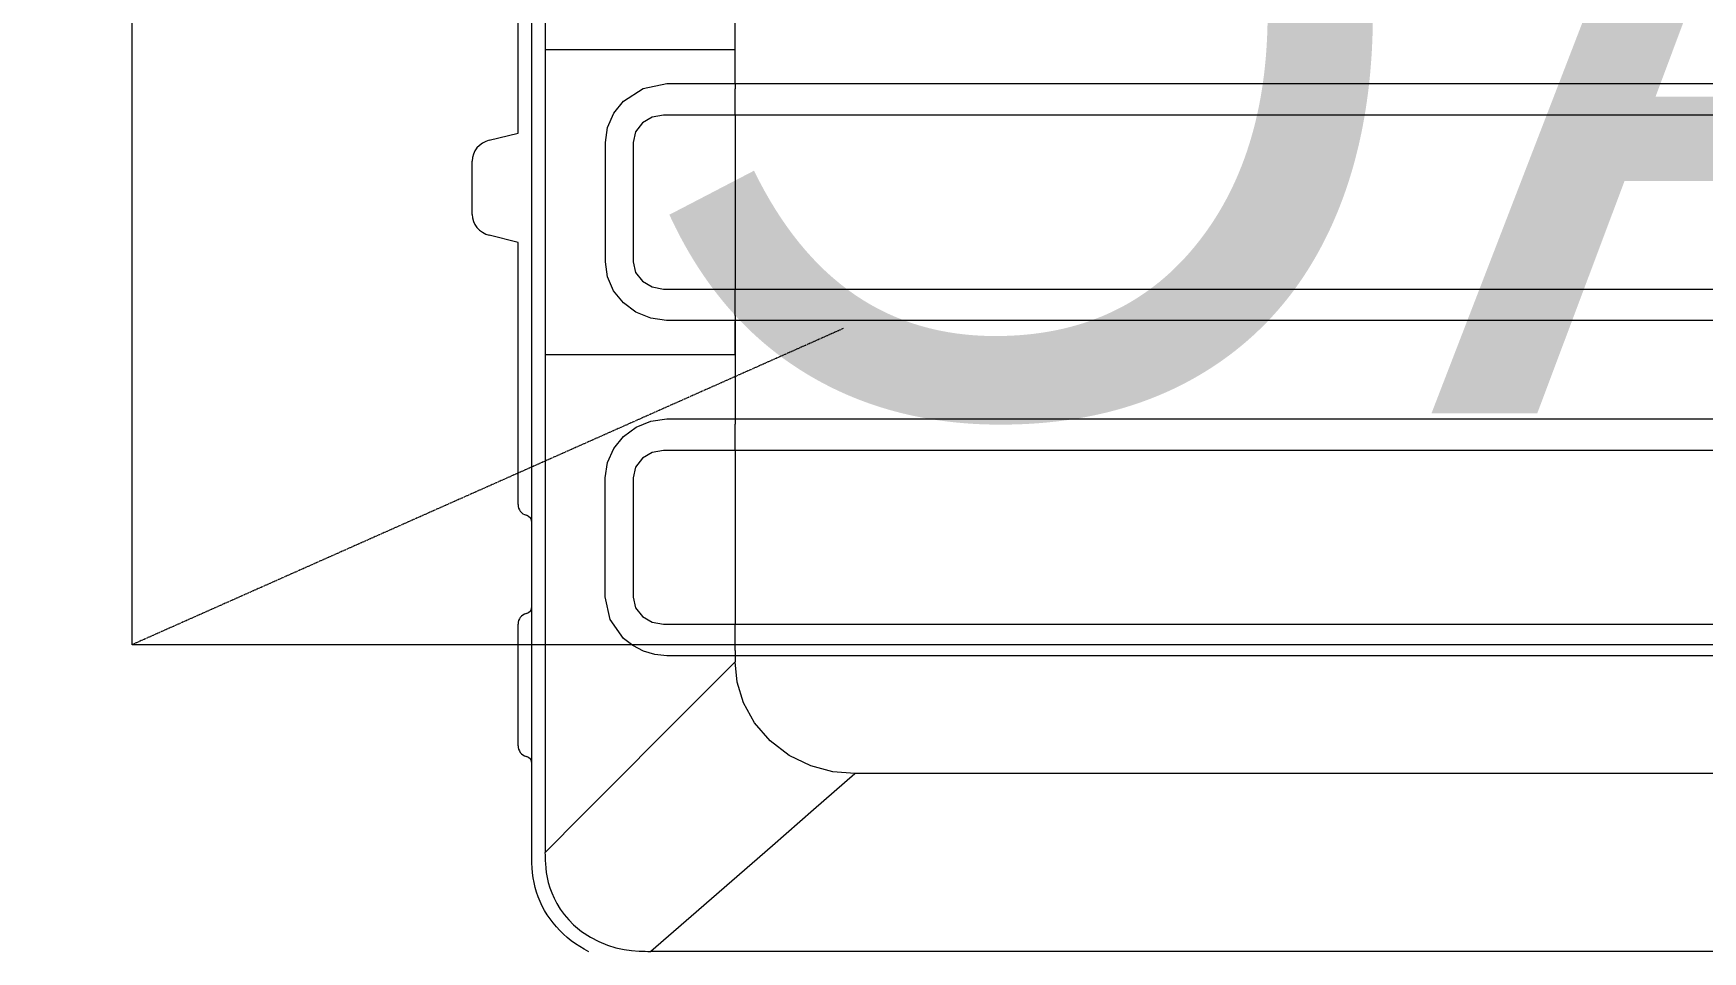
# Model space of a CAD drawing. Header units: millimetres. Extents: x -297 to 39764, y -29258 to 20315.
# Drawn here: x 13789.5 to 14209.3, y -15837.6 to -15606.6 of the extents above; entities that cross this region are included whole.
import ezdxf

# ---------------------------------------------------------------- set-up
doc = ezdxf.new("R2010")
doc.units = ezdxf.units.MM
doc.linetypes.add('DASH', pattern=[0.35, 0.25, -0.1])
doc.layers.get('Defpoints').update_dxf_attribs({"color": 250})
doc.layers.add('.ZT-空调.检修口', color=52, linetype='Continuous')
doc.layers.add('P-轴号.索引', color=53, linetype='Continuous')
doc.layers.add('ACS_DLJ_SWJ', color=9, linetype='Continuous', lineweight=0)
doc.layers.add('通风道', color=251, linetype='Continuous', lineweight=18)
doc.styles.get("Standard").update_dxf_attribs({"font": 'arial.ttf'})
doc.styles.add('文字样式', font='', dxfattribs={"width": 0.75})
doc.styles.get('文字样式').set_extended_font_data('SimSun')
doc.dimstyles.new('沈阳府1-40(轴距)', dxfattribs={"dimscale": 40, "dimtxt": 3, "dimasz": 1, "dimexe": 0.8, "dimexo": 1, "dimgap": 0.5, "dimtad": 1, "dimdec": 0, "dimrnd": 5, "dimtxsty": '文字样式', "dimblk": 'ARCHTICK', "dimcen": 1, "dimdle": 0.55, "dimclrd": 252, "dimclre": 252, "dimclrt": 53, "dimadec": 0, "dimazin": 0, "dimtfac": 1, "dimtdec": 0, "dimtix": 1, "dimtmove": 2, "dimatfit": 3, "dimfxl": 3, "dimfxlon": 1, "dimarcsym": 0})

# ---------------------------------------------------------------- blocks, each defined once
blk = doc.blocks.new('_ArchTick')
at = {"color": 0, "linetype": 'ByBlock', "const_width": 0.4}
blk.add_lwpolyline([(-0.5, -0.5), (0.5, 0.5)], dxfattribs=at)
blk = doc.blocks.new('*D133')
at = {"layer": 'Defpoints', "color": 0, "transparency": 16777216}
for p in [(19861.91, -14429.73), (6861.91, -14765.4), (19861.91, -15864.21)]:
    blk.add_point(p, dxfattribs=at)
at = {"layer": 'P-轴号.索引', "color": 252, "lineweight": -2}
for p, q in [((6861.91, -14549.73), (6861.91, -14397.73)), ((19861.91, -14549.73), (19861.91, -14397.73)), ((6839.91, -14429.73), (19883.91, -14429.73))]:
    blk.add_line(p, q, dxfattribs=at)
at = {"layer": 'P-轴号.索引', "color": 252, "lineweight": -2, "xscale": 40, "yscale": 40, "zscale": 40, "rotation": 180}
blk.add_blockref('_ArchTick', (6861.91, -14429.73), dxfattribs=at)
at = {"layer": 'P-轴号.索引', "color": 252, "lineweight": -2, "xscale": 40, "yscale": 40, "zscale": 40}
blk.add_blockref('_ArchTick', (19861.91, -14429.73), dxfattribs=at)
at = {"layer": 'P-轴号.索引', "color": 53, "insert": (13361.91, -14349.73), "char_height": 120, "attachment_point": 5, "style": '文字样式'}
blk.add_mtext('13000', dxfattribs=at)
blk = doc.blocks.new('*U4')
at = {"layer": '通风道', "linetype": 'DASH', "extrusion": (-0.00549, -0.003529, 0.999979)}
blk.add_line((571.18, 79.53, -0.41), (750, 0.01, 0.41), dxfattribs=at)
at = {"layer": '通风道', "extrusion": (-0.00549, -0.003529, 0.999979), "elevation": -3.71}
blk.add_lwpolyline([(-0.01, -0.01), (749.99, -0.01), (749.99, 299.99), (-0.01, 299.99)], close=True, dxfattribs=at)
at = {"layer": '通风道'}
blk.add_text('AC', height=200, rotation=0.0004, dxfattribs=at).set_placement((237.45, 58.2))
blk = doc.blocks.new('retrrrrrrrr')
at = {"layer": 'ACS_DLJ_SWJ', "color": 250, "lineweight": 5}
for p, q in [((-85352.44208, 19362.6, 1.04893), (-85352.44208, 19425.19809, 1.04893)), ((-85349.13621, 19425.17388, 1.04893), (-85349.14225, 19362.6, 1.04893)), ((-85355.94902, 19341.54509, 1.04893), (-85355.94902, 19393.01765, 1.04893)), ((-85301.34383, 19362.6, 1.04893), (-85301.34383, 19370.65519, 1.04893)), ((-85352.44208, 19324.17718, 1.04893), (-85352.44208, 19362.6, 1.04893)), ((-85349.14225, 19362.6, 1.04893), (-85346.05814, 19362.6, 1.04893)), ((-85349.14225, 19362.6, 1.04893), (-85349.14225, 19324.17718, 1.04893)), ((-85346.05814, 19362.6, 1.04893), (-85342.96196, 19362.6, 1.04893)), ((-85342.96196, 19362.6, 1.04893), (-85339.99522, 19362.60161, 1.04893)), ((-85339.99522, 19362.60161, 1.04893), (-85337.00949, 19362.60161, 1.04893)), ((-85337.00949, 19362.60161, 1.04893), (-85334.1532, 19362.60322, 1.04893)), ((-85334.1532, 19362.60322, 1.04893), (-85331.28137, 19362.60322, 1.04893)), ((-85331.28137, 19362.60322, 1.04893), (-85328.53295, 19362.60322, 1.04893)), ((-85328.53295, 19362.60322, 1.04893), (-85325.77244, 19362.60322, 1.04893)), ((-85325.77244, 19362.60322, 1.04893), (-85323.1293, 19362.60484, 1.04893)), ((-85323.1293, 19362.60484, 1.04893), (-85320.47666, 19362.60322, 1.04893)), ((-85320.47666, 19362.60322, 1.04893), (-85317.93706, 19362.60322, 1.04893)), ((-85317.93706, 19362.60322, 1.04893), (-85315.39056, 19362.60322, 1.04893)), ((-85315.39056, 19362.60322, 1.04893), (-85312.95279, 19362.60322, 1.04893)), ((-85312.95279, 19362.60322, 1.04893), (-85310.50898, 19362.60161, 1.04893)), ((-85310.50898, 19362.60161, 1.04893), (-85308.17045, 19362.60161, 1.04893)), ((-85308.17045, 19362.60161, 1.04893), (-85305.82846, 19362.6, 1.04893)), ((-85305.82846, 19362.6, 1.04893), (-85303.58658, 19362.6, 1.04893)), ((-85303.58658, 19362.6, 1.04893), (-85301.34383, 19362.6, 1.04893)), ((-85301.34383, 19353.98464, 1.04893), (-85301.34383, 19362.6, 1.04893)), ((-85301.34383, 19358.29313, 1.04893), (-85301.34383, 19362.6, 1.04893)), ((-85301.34383, 19353.98626, 1.04893), (-85301.34383, 19358.29313, 1.04893)), ((-85329.43385, 19349.55993, 1.04893), (-85324.43663, 19352.7352, 1.04893)), ((-85324.43663, 19352.7352, 1.04893), (-85318.49365, 19353.99272, 1.04893)), ((-85318.49365, 19353.99272, 1.04893), (-85316.22674, 19353.99272, 1.04893)), ((-85316.22674, 19353.99272, 1.04893), (-85313.95465, 19353.9911, 1.04893)), ((-85313.95465, 19353.9911, 1.04893), (-85311.67911, 19353.98949, 1.04893)), ((-85311.67911, 19353.98949, 1.04893), (-85309.40098, 19353.98949, 1.04893)), ((-85309.40098, 19353.98949, 1.04893), (-85307.12027, 19353.98787, 1.04893)), ((-85307.12027, 19353.98787, 1.04893), (-85304.83782, 19353.98626, 1.04893)), ((-85304.83782, 19353.98626, 1.04893), (-85303.09126, 19353.98626, 1.04893)), ((-85303.09126, 19353.98626, 1.04893), (-85301.34383, 19353.98626, 1.04893)), ((-85301.34383, 19353.98626, 1.04893), (-85301.34383, 19353.26952, 1.04893)), ((-85301.34383, 19353.98626, 1.04893), (-84363.547, 19353.98626, 1.04893)), ((-85301.34383, 19353.26952, 1.04893), (-85301.34383, 19352.65933, 1.04893)), ((-85301.34383, 19350.67217, 1.04893), (-85301.34383, 19352.65933, 1.04893)), ((-85331.8837, 19346.53157, 1.04893), (-85329.43385, 19349.55993, 1.04893)), ((-85301.34383, 19348.685, 1.04893), (-85301.34383, 19350.67217, 1.04893)), ((-85301.34383, 19347.46623, 1.04893), (-85301.34383, 19348.685, 1.04893)), ((-85333.44646, 19342.98986, 1.04893), (-85331.8837, 19346.53157, 1.04893)), ((-85324.67308, 19344.08595, 1.04893), (-85326.37908, 19341.8631, 1.04893)), ((-85322.20251, 19345.52265, 1.04893), (-85324.67308, 19344.08595, 1.04893)), ((-85319.33069, 19346.03437, 1.04893), (-85322.20251, 19345.52265, 1.04893)), ((-85310.35883, 19346.03437, 1.04893), (-85319.33069, 19346.03437, 1.04893)), ((-85301.34383, 19346.03437, 1.04893), (-85310.35883, 19346.03437, 1.04893)), ((-85301.34469, 19346.03437, 1.04893), (-85301.34383, 19347.46623, 1.04893)), ((-84363.547, 19346.03437, 1.04893), (-85301.34383, 19346.03437, 1.04893)), ((-85301.34383, 19346.03437, 1.04893), (-85301.34383, 19302.31998, 1.04893)), ((-85363.16309, 19339.73873, 1.04893), (-85355.94902, 19341.54509, 1.04893)), ((-85333.98751, 19339.16405, 1.04893), (-85333.44646, 19342.98986, 1.04893)), ((-85326.37908, 19341.8631, 1.04893), (-85327.00125, 19339.17373, 1.04893)), ((-85333.98751, 19333.54801, 1.04893), (-85333.98751, 19339.16405, 1.04893)), ((-85327.00125, 19339.17373, 1.04893), (-85327.00125, 19309.17901, 1.04893)), ((-85367.47083, 19321.09715, 1.04893), (-85367.47083, 19334.48751, 1.04893)), ((-85333.98751, 19327.93197, 1.04893), (-85333.98751, 19333.54801, 1.04893)), ((-85333.98751, 19320.4353, 1.04893), (-85333.98751, 19327.93197, 1.04893)), ((-85352.44208, 19285.75436, 1.04893), (-85352.44208, 19324.17718, 1.04893)), ((-85349.14225, 19324.17718, 1.04893), (-85349.14225, 19285.75436, 1.04893)), ((-85333.98751, 19312.93864, 1.04893), (-85333.98751, 19320.4353, 1.04893)), ((-85355.94902, 19314.04119, 1.04893), (-85363.16309, 19315.84755, 1.04893)), ((-85355.94902, 19262.56863, 1.04893), (-85355.94902, 19314.04119, 1.04893)), ((-85333.98751, 19311.06286, 1.04893), (-85333.98751, 19312.93864, 1.04893)), ((-85333.98751, 19309.19031, 1.04893), (-85333.98751, 19311.06286, 1.04893)), ((-85333.4525, 19305.37579, 1.04893), (-85333.98751, 19309.19031, 1.04893)), ((-85327.00125, 19309.17901, 1.04893), (-85326.37822, 19306.49125, 1.04893)), ((-85326.37822, 19306.49125, 1.04893), (-85324.67739, 19304.27164, 1.04893)), ((-85331.90268, 19301.847, 1.04893), (-85333.4525, 19305.37579, 1.04893)), ((-85329.45887, 19298.81864, 1.04893), (-85331.90268, 19301.847, 1.04893)), ((-85324.67739, 19304.27164, 1.04893), (-85322.21201, 19302.83655, 1.04893)), ((-85322.21201, 19302.83655, 1.04893), (-85319.34191, 19302.31998, 1.04893)), ((-85319.34191, 19302.31998, 1.04893), (-85310.36574, 19302.31837, 1.04893)), ((-85310.36574, 19302.31837, 1.04893), (-85301.34469, 19302.31998, 1.04893)), ((-85301.34383, 19300.88651, 1.04893), (-85301.34469, 19302.31998, 1.04893)), ((-85301.34469, 19302.31998, 1.04893), (-84363.547, 19302.31998, 1.04893)), ((-85326.28244, 19296.48925, 1.04893), (-85329.45887, 19298.81864, 1.04893)), ((-85301.34383, 19299.66936, 1.04893), (-85301.34383, 19300.88651, 1.04893)), ((-85301.34383, 19297.68058, 1.04893), (-85301.34383, 19299.66936, 1.04893)), ((-85301.34383, 19295.69341, 1.04893), (-85301.34383, 19297.68058, 1.04893)), ((-85322.58479, 19294.97829, 1.04893), (-85326.28244, 19296.48925, 1.04893)), ((-85318.56786, 19294.36164, 1.04893), (-85322.58479, 19294.97829, 1.04893)), ((-85316.26471, 19294.36164, 1.04893), (-85318.56786, 19294.36164, 1.04893)), ((-85313.95552, 19294.36164, 1.04893), (-85316.26471, 19294.36164, 1.04893)), ((-85311.6817, 19294.36326, 1.04893), (-85313.95552, 19294.36164, 1.04893)), ((-85309.40357, 19294.36487, 1.04893), (-85311.6817, 19294.36326, 1.04893)), ((-85307.12458, 19294.36648, 1.04893), (-85309.40357, 19294.36487, 1.04893)), ((-85304.84214, 19294.36648, 1.04893), (-85307.12458, 19294.36648, 1.04893)), ((-85303.09298, 19294.3681, 1.04893), (-85304.84214, 19294.36648, 1.04893)), ((-85301.34383, 19294.3681, 1.04893), (-85303.09298, 19294.3681, 1.04893)), ((-85301.34383, 19295.69341, 1.04893), (-85301.34383, 19295.08483, 1.04893)), ((-85301.34383, 19295.08483, 1.04893), (-85301.34383, 19294.3681, 1.04893)), ((-85301.34383, 19294.3681, 1.04893), (-85301.34383, 19290.06123, 1.04893)), ((-84363.547, 19294.3681, 1.04893), (-85301.34383, 19294.3681, 1.04893)), ((-85301.34383, 19285.75436, 1.04893), (-85301.34383, 19294.15824, 1.04893)), ((-85301.34383, 19290.06123, 1.04893), (-85301.34383, 19285.75436, 1.04893)), ((-85352.44208, 19223.15626, 1.04893), (-85352.44208, 19285.75436, 1.04893)), ((-85349.14225, 19285.75436, 1.04893), (-85349.13621, 19223.18532, 1.04893)), ((-85345.68191, 19285.75436, 1.04893), (-85349.14225, 19285.75436, 1.04893)), ((-85342.20517, 19285.75275, 1.04893), (-85345.68191, 19285.75436, 1.04893)), ((-85338.89239, 19285.75275, 1.04893), (-85342.20517, 19285.75275, 1.04893)), ((-85335.55718, 19285.75113, 1.04893), (-85338.89239, 19285.75275, 1.04893)), ((-85332.38247, 19285.75113, 1.04893), (-85335.55718, 19285.75113, 1.04893)), ((-85329.1905, 19285.74952, 1.04893), (-85332.38247, 19285.75113, 1.04893)), ((-85326.15127, 19285.74952, 1.04893), (-85329.1905, 19285.74952, 1.04893)), ((-85323.09823, 19285.74952, 1.04893), (-85326.15127, 19285.74952, 1.04893)), ((-85320.19103, 19285.74952, 1.04893), (-85323.09823, 19285.74952, 1.04893)), ((-85317.27347, 19285.74952, 1.04893), (-85320.19103, 19285.74952, 1.04893)), ((-85314.49571, 19285.75113, 1.04893), (-85317.27347, 19285.74952, 1.04893)), ((-85311.71018, 19285.75113, 1.04893), (-85314.49571, 19285.75113, 1.04893)), ((-85309.0584, 19285.75275, 1.04893), (-85311.71018, 19285.75113, 1.04893)), ((-85306.40317, 19285.75275, 1.04893), (-85309.0584, 19285.75275, 1.04893)), ((-85303.87393, 19285.75436, 1.04893), (-85306.40317, 19285.75275, 1.04893)), ((-85301.34383, 19285.75436, 1.04893), (-85303.87393, 19285.75436, 1.04893)), ((-85301.34383, 19285.75436, 1.04893), (-85301.34383, 19277.69916, 1.04893)), ((-85301.34383, 19277.69916, 1.04893), (-85301.34383, 19269.64235, 1.04893)), ((-85326.24533, 19267.53734, 1.04893), (-85322.52439, 19269.04023, 1.04893)), ((-85322.52439, 19269.04023, 1.04893), (-85318.49279, 19269.65365, 1.04893)), ((-85318.49279, 19269.65204, 1.04893), (-85316.22588, 19269.65204, 1.04893)), ((-85316.22588, 19269.65204, 1.04893), (-85313.95379, 19269.65042, 1.04893)), ((-85313.95379, 19269.65042, 1.04893), (-85311.67911, 19269.64881, 1.04893)), ((-85311.67911, 19269.64881, 1.04893), (-85309.40012, 19269.64719, 1.04893)), ((-85309.40012, 19269.64719, 1.04893), (-85307.12027, 19269.64558, 1.04893)), ((-85307.12027, 19269.64558, 1.04893), (-85304.83782, 19269.64396, 1.04893)), ((-85304.83782, 19269.64396, 1.04893), (-85303.09126, 19269.64396, 1.04893)), ((-85303.09126, 19269.64396, 1.04893), (-85301.34383, 19269.64235, 1.04893)), ((-85301.34383, 19269.64235, 1.04893), (-85301.34383, 19268.92723, 1.04893)), ((-85301.34383, 19269.64235, 1.04893), (-84363.547, 19269.64235, 1.04893)), ((-85301.34383, 19268.92723, 1.04893), (-85301.34383, 19268.31704, 1.04893)), ((-85301.34383, 19266.32987, 1.04893), (-85301.34383, 19268.31704, 1.04893)), ((-85331.88715, 19262.19089, 1.04893), (-85329.43644, 19265.21925, 1.04893)), ((-85329.43644, 19265.21925, 1.04893), (-85326.24533, 19267.53734, 1.04893)), ((-85301.34383, 19264.34109, 1.04893), (-85301.34383, 19266.32987, 1.04893)), ((-85301.34383, 19263.12393, 1.04893), (-85301.34383, 19264.34109, 1.04893)), ((-85355.94902, 19258.81707, 1.04893), (-85355.94902, 19262.56863, 1.04893)), ((-85333.45077, 19258.64918, 1.04893), (-85331.88715, 19262.19089, 1.04893)), ((-85324.67308, 19259.74366, 1.04893), (-85326.37908, 19257.52081, 1.04893)), ((-85322.20251, 19261.18035, 1.04893), (-85324.67308, 19259.74366, 1.04893)), ((-85319.33069, 19261.69046, 1.04893), (-85322.20251, 19261.18035, 1.04893)), ((-85310.35883, 19261.69208, 1.04893), (-85319.33069, 19261.69046, 1.04893)), ((-85301.34383, 19261.69046, 1.04893), (-85310.35883, 19261.69208, 1.04893)), ((-85301.34469, 19261.69046, 1.04893), (-85301.34383, 19263.12393, 1.04893)), ((-84363.547, 19261.69046, 1.04893), (-85301.34383, 19261.69046, 1.04893)), ((-85301.34383, 19261.69046, 1.04893), (-85301.34383, 19217.97769, 1.04893)), ((-85355.94902, 19255.32217, 1.04893), (-85355.94902, 19258.81707, 1.04893)), ((-85355.94902, 19252.31964, 1.04893), (-85355.94902, 19255.32217, 1.04893)), ((-85333.99269, 19254.82175, 1.04893), (-85333.45077, 19258.64918, 1.04893)), ((-85326.37908, 19257.52081, 1.04893), (-85327.00125, 19254.83144, 1.04893)), ((-85355.94902, 19250.01607, 1.04893), (-85355.94902, 19252.31964, 1.04893)), ((-85333.99269, 19249.20571, 1.04893), (-85333.99269, 19254.82175, 1.04893)), ((-85327.00125, 19254.83144, 1.04893), (-85327.00125, 19224.83672, 1.04893)), ((-85355.94902, 19248.56808, 1.04893), (-85355.94902, 19250.01607, 1.04893)), ((-85355.94902, 19248.07411, 1.04893), (-85355.94902, 19248.56808, 1.04893)), ((-85333.99442, 19243.58967, 1.04893), (-85333.99269, 19249.20571, 1.04893)), ((-85333.99528, 19236.09301, 1.04893), (-85333.99442, 19243.58967, 1.04893)), ((-85333.99614, 19228.59635, 1.04893), (-85333.99528, 19236.09301, 1.04893)), ((-85333.99701, 19226.72057, 1.04893), (-85333.99614, 19228.59635, 1.04893)), ((-85333.99701, 19224.84802, 1.04893), (-85333.99701, 19226.72057, 1.04893)), ((-85352.44208, 19160.55816, 1.04893), (-85352.44208, 19223.15626, 1.04893)), ((-85349.13621, 19223.18532, 1.04893), (-85349.13017, 19160.61628, 1.04893)), ((-85332.79926, 19219.19969, 1.04893), (-85333.99701, 19224.84802, 1.04893)), ((-85327.00125, 19224.83672, 1.04893), (-85326.37822, 19222.14896, 1.04893)), ((-85326.37822, 19222.14896, 1.04893), (-85324.67739, 19219.92934, 1.04893)), ((-85355.94902, 19217.35781, 1.04893), (-85355.94902, 19218.0245, 1.04893)), ((-85329.44075, 19214.44083, 1.04893), (-85332.79926, 19219.19969, 1.04893)), ((-85324.67739, 19219.92934, 1.04893), (-85322.21201, 19218.49264, 1.04893)), ((-85322.21201, 19218.49264, 1.04893), (-85319.34191, 19217.97769, 1.04893)), ((-85319.34191, 19217.97769, 1.04893), (-85310.36574, 19217.97608, 1.04893)), ((-85310.36574, 19217.97608, 1.04893), (-85301.34469, 19217.97769, 1.04893)), ((-85301.34383, 19216.54422, 1.04893), (-85301.34469, 19217.97769, 1.04893)), ((-85301.34469, 19217.97769, 1.04893), (-84363.547, 19217.97769, 1.04893)), ((-85355.94902, 19215.42392, 1.04893), (-85355.94902, 19217.35781, 1.04893)), ((-85355.94902, 19212.41331, 1.04893), (-85355.94902, 19215.42392, 1.04893)), ((-85327.0979, 19212.62155, 1.04893), (-85329.44075, 19214.44083, 1.04893)), ((-85301.34383, 19215.32706, 1.04893), (-85301.34383, 19216.54422, 1.04893)), ((-85301.34383, 19213.33828, 1.04893), (-85301.34383, 19215.32706, 1.04893)), ((-85355.94902, 19208.61816, 1.04893), (-85355.94902, 19212.41331, 1.04893)), ((-85324.42369, 19211.25265, 1.04893), (-85327.0979, 19212.62155, 1.04893)), ((-85321.52684, 19210.37126, 1.04893), (-85324.42369, 19211.25265, 1.04893)), ((-85318.4902, 19210.00643, 1.04893), (-85321.52684, 19210.37126, 1.04893)), ((-85316.22415, 19210.00966, 1.04893), (-85318.4902, 19210.00805, 1.04893)), ((-85313.95293, 19210.01289, 1.04893), (-85316.22415, 19210.00966, 1.04893)), ((-85311.67911, 19210.01612, 1.04893), (-85313.95293, 19210.01289, 1.04893)), ((-85309.40185, 19210.01935, 1.04893), (-85311.67911, 19210.01612, 1.04893)), ((-85307.12199, 19210.02096, 1.04893), (-85309.40185, 19210.01935, 1.04893)), ((-85304.84128, 19210.02419, 1.04893), (-85307.12199, 19210.02096, 1.04893)), ((-85303.09298, 19210.02419, 1.04893), (-85304.84128, 19210.02419, 1.04893)), ((-85301.34383, 19210.0258, 1.04893), (-85303.09298, 19210.02419, 1.04893)), ((-85301.34383, 19211.35112, 1.04893), (-85301.34383, 19213.33828, 1.04893)), ((-85301.34383, 19211.35112, 1.04893), (-85301.34383, 19210.74254, 1.04893)), ((-85301.34383, 19210.74254, 1.04893), (-85301.34383, 19210.0258, 1.04893)), ((-85301.34383, 19210.0258, 1.04893), (-85301.34383, 19209.28001, 1.04893)), ((-84363.547, 19210.0258, 1.04893), (-85301.34383, 19210.0258, 1.04893)), ((-85301.34383, 19209.28001, 1.04893), (-85301.34383, 19208.53422, 1.04893)), ((-85355.94902, 19204.40976, 1.04893), (-85355.94902, 19208.61816, 1.04893)), ((-85311.00603, 19198.86475, 1.04893), (-85301.34383, 19208.53422, 1.04893)), ((-85300.83815, 19203.41537, 1.04893), (-85301.34383, 19208.53422, 1.04893)), ((-85355.94902, 19201.03594, 1.04893), (-85355.94902, 19204.40976, 1.04893)), ((-85355.94902, 19196.82916, 1.04893), (-85355.94902, 19201.03594, 1.04893)), ((-85299.23397, 19198.18515, 1.04893), (-85300.83815, 19203.41537, 1.04893)), ((-85355.94902, 19193.03401, 1.04893), (-85355.94902, 19196.82916, 1.04893)), ((-85320.63716, 19189.22596, 1.04893), (-85311.00603, 19198.86475, 1.04893)), ((-85296.43809, 19193.15024, 1.04893), (-85299.23397, 19198.18515, 1.04893)), ((-85355.94902, 19190.02179, 1.04893), (-85355.94902, 19193.03401, 1.04893)), ((-85292.54024, 19188.6545, 1.04893), (-85296.43809, 19193.15024, 1.04893)), ((-85355.94902, 19188.0879, 1.04893), (-85355.94902, 19190.02179, 1.04893)), ((-85330.21738, 19179.62913, 1.04893), (-85320.63716, 19189.22596, 1.04893)), ((-85287.73287, 19185.00787, 1.04893), (-85292.54024, 19188.6545, 1.04893)), ((-85355.94902, 19187.42282, 1.04893), (-85355.94902, 19188.0879, 1.04893)), ((-85282.34993, 19182.39276, 1.04893), (-85287.73287, 19185.00787, 1.04893)), ((-85276.75902, 19180.8931, 1.04893), (-85282.34993, 19182.39276, 1.04893)), ((-85281.62335, 19171.38183, 1.04893), (-85271.28634, 19180.42012, 1.04893)), ((-85271.28634, 19180.42012, 1.04893), (-85276.75902, 19180.8931, 1.04893)), ((-85052.86817, 19180.42012, 1.04893), (-85271.28634, 19180.42012, 1.04893)), ((-85339.72426, 19170.08558, 1.04893), (-85330.21738, 19179.62913, 1.04893)), ((-85291.92843, 19162.3726, 1.04893), (-85281.62335, 19171.38183, 1.04893)), ((-85349.13621, 19160.60982, 1.04893), (-85339.72426, 19170.08558, 1.04893)), ((-85352.44208, 19159.24253, 1.04893), (-85352.44208, 19160.55816, 1.04893)), ((-85352.44208, 19157.92852, 1.04893), (-85352.44208, 19159.24253, 1.04893)), ((-85349.18971, 19160.56785, 1.04893), (-85349.15692, 19159.89308, 1.04893)), ((-85349.15692, 19159.89308, 1.04893), (-85349.12672, 19159.21832, 1.04893)), ((-85349.12672, 19159.21832, 1.04893), (-85349.09651, 19158.51611, 1.04893)), ((-85302.18864, 19153.4118, 1.04893), (-85291.92843, 19162.3726, 1.04893)), ((-85352.39721, 19156.68715, 1.04893), (-85352.44208, 19157.92852, 1.04893)), ((-85352.31178, 19155.449, 1.04893), (-85352.39721, 19156.68715, 1.04893)), ((-85352.15214, 19154.2157, 1.04893), (-85352.31178, 19155.449, 1.04893)), ((-85349.09651, 19158.51611, 1.04893), (-85349.06804, 19157.81391, 1.04893)), ((-85349.06804, 19157.81391, 1.04893), (-85348.98347, 19156.66455, 1.04893)), ((-85348.98347, 19156.66455, 1.04893), (-85348.86007, 19155.52003, 1.04893)), ((-85348.86007, 19155.52003, 1.04893), (-85348.64779, 19154.27543, 1.04893)), ((-85351.9226, 19152.99209, 1.04893), (-85352.15214, 19154.2157, 1.04893)), ((-85351.63093, 19151.78139, 1.04893), (-85351.9226, 19152.99209, 1.04893)), ((-85351.27713, 19150.5836, 1.04893), (-85351.63093, 19151.78139, 1.04893)), ((-85350.8612, 19149.40518, 1.04893), (-85351.27713, 19150.5836, 1.04893)), ((-85348.64779, 19154.27543, 1.04893), (-85348.35785, 19153.04536, 1.04893)), ((-85348.35785, 19153.04536, 1.04893), (-85347.96263, 19151.72327, 1.04893)), ((-85347.96263, 19151.72327, 1.04893), (-85347.48629, 19150.42379, 1.04893)), ((-85347.48629, 19150.42379, 1.04893), (-85346.8762, 19149.05166, 1.04893)), ((-85312.39189, 19144.52041, 1.04893), (-85302.18864, 19153.4118, 1.04893)), ((-85350.38314, 19148.24614, 1.04893), (-85350.8612, 19149.40518, 1.04893)), ((-85349.84553, 19147.11131, 1.04893), (-85350.38314, 19148.24614, 1.04893)), ((-85349.24839, 19146.00231, 1.04893), (-85349.84553, 19147.11131, 1.04893)), ((-85346.8762, 19149.05166, 1.04893), (-85346.17033, 19147.71827, 1.04893)), ((-85346.17033, 19147.71827, 1.04893), (-85345.30826, 19146.33484, 1.04893)), ((-85345.30826, 19146.33484, 1.04893), (-85344.34437, 19145.01276, 1.04893)), ((-85348.59429, 19144.92075, 1.04893), (-85349.24839, 19146.00231, 1.04893)), ((-85347.8841, 19143.87147, 1.04893), (-85348.59429, 19144.92075, 1.04893)), ((-85347.11955, 19142.8561, 1.04893), (-85347.8841, 19143.87147, 1.04893)), ((-85346.30235, 19141.87785, 1.04893), (-85347.11955, 19142.8561, 1.04893)), ((-85344.34437, 19145.01276, 1.04893), (-85343.20531, 19143.67453, 1.04893)), ((-85343.20531, 19143.67453, 1.04893), (-85341.96097, 19142.41863, 1.04893)), ((-85341.96097, 19142.41863, 1.04893), (-85339.94948, 19140.73818, 1.04893)), ((-85322.52266, 19135.71619, 1.04893), (-85312.39189, 19144.52041, 1.04893)), ((-85345.43511, 19140.93673, 1.04893), (-85346.30235, 19141.87785, 1.04893)), ((-85344.52041, 19140.03758, 1.04893), (-85345.43511, 19140.93673, 1.04893)), ((-85343.55911, 19139.18202, 1.04893), (-85344.52041, 19140.03758, 1.04893)), ((-85342.55293, 19138.37004, 1.04893), (-85343.55911, 19139.18202, 1.04893)), ((-85341.5062, 19137.6065, 1.04893), (-85342.55293, 19138.37004, 1.04893)), ((-85339.94948, 19140.73818, 1.04893), (-85337.75074, 19139.27726, 1.04893)), ((-85337.75074, 19139.27726, 1.04893), (-85335.63225, 19138.16826, 1.04893)), ((-85335.63225, 19138.16826, 1.04893), (-85333.40763, 19137.25943, 1.04893)), ((-85340.42064, 19136.88976, 1.04893), (-85341.5062, 19137.6065, 1.04893)), ((-85339.29883, 19136.2263, 1.04893), (-85340.42064, 19136.88976, 1.04893)), ((-85338.14337, 19135.61449, 1.04893), (-85339.29883, 19136.2263, 1.04893)), ((-85333.40763, 19137.25943, 1.04893), (-85331.36076, 19136.62179, 1.04893)), ((-85331.36076, 19136.62179, 1.04893), (-85329.26385, 19136.17141, 1.04893)), ((-85329.26385, 19136.17141, 1.04893), (-85327.39475, 19135.93411, 1.04893)), ((-85327.39475, 19135.93411, 1.04893), (-85325.51184, 19135.78076, 1.04893)), ((-85325.51184, 19135.78076, 1.04893), (-85324.76109, 19135.75493, 1.04893)), ((-85324.76109, 19135.75493, 1.04893), (-85324.01035, 19135.72749, 1.04893)), ((-85324.01035, 19135.72749, 1.04893), (-85323.28894, 19135.69843, 1.04893)), ((-85323.28894, 19135.69843, 1.04893), (-85322.56753, 19135.66776, 1.04893)), ((-85322.54251, 19135.66776, 1.04893), (-85322.52956, 19135.69036, 1.04893)), ((-85322.52956, 19135.72264, 1.04893), (-85078.48935, 19135.71619, 1.04893)), ((-85322.52956, 19135.69036, 1.04893), (-85322.51662, 19135.71134, 1.04893)), ((-85078.48935, 19135.71619, 1.04893), (-84834.44913, 19135.71134, 1.04893))]:
    blk.add_line(p, q, dxfattribs=at)
for points in [[(-85363.16309, 19339.73873, 1.04893), (-85365.70442, 19339.10109, 1.04893), (-85367.47083, 19336.94766, 1.04893), (-85367.47083, 19334.48751, 1.04893)], [(-85367.47083, 19321.09715, 1.04893), (-85367.47083, 19318.63701, 1.04893), (-85365.70442, 19316.48358, 1.04893), (-85363.16309, 19315.84755, 1.04893)], [(-85355.94902, 19248.07411, 1.04893), (-85355.94902, 19246.84727, 1.04893), (-85355.09645, 19245.76086, 1.04893), (-85353.84434, 19245.39281, 1.04893)], [(-85352.44208, 19243.6042, 1.04893), (-85352.44208, 19244.42263, 1.04893), (-85353.00989, 19245.14744, 1.04893), (-85353.84434, 19245.39281, 1.04893)], [(-85353.84434, 19220.7058, 1.04893), (-85353.00989, 19220.95279, 1.04893), (-85352.44208, 19221.67598, 1.04893), (-85352.44208, 19222.49441, 1.04893)], [(-85353.84434, 19220.7058, 1.04893), (-85355.09645, 19220.33775, 1.04893), (-85355.94902, 19219.25296, 1.04893), (-85355.94902, 19218.0245, 1.04893)], [(-85355.94902, 19187.42282, 1.04893), (-85355.94902, 19186.19436, 1.04893), (-85355.09645, 19185.10796, 1.04893), (-85353.84434, 19184.7399, 1.04893)], [(-85352.44208, 19182.95291, 1.04893), (-85352.44208, 19183.77134, 1.04893), (-85353.00989, 19184.49453, 1.04893), (-85353.84434, 19184.7399, 1.04893)]]:
    blk.add_open_spline(points, degree=3, dxfattribs=at)

msp = doc.modelspace()

# ---------------------------------------------------------------- block references
at = {"layer": '.ZT-空调.检修口', "color": 0}
msp.add_blockref('retrrrrrrrr', (99267.32, -34973.19), dxfattribs=at)
at = {"layer": '通风道', "extrusion": (0, 0, -1), "zscale": -1}
msp.add_blockref('*U4', (-14564.33, -15760.35, -3.18), dxfattribs=at)

# ---------------------------------------------------------------- dimensions: what is measured, and where the dimension line sits
at = {"layer": 'P-轴号.索引'}
dim = msp.add_linear_dim(base=(19861.91, -14429.73), p1=(6861.91, -14765.4), p2=(19861.91, -15864.21), dimstyle='沈阳府1-40(轴距)', dxfattribs=at)
dim.commit()
dim.dimension.update_dxf_attribs({"geometry": '*D133', "text_midpoint": (13361.91, -14349.73)})

doc.saveas('drawing.dxf')
